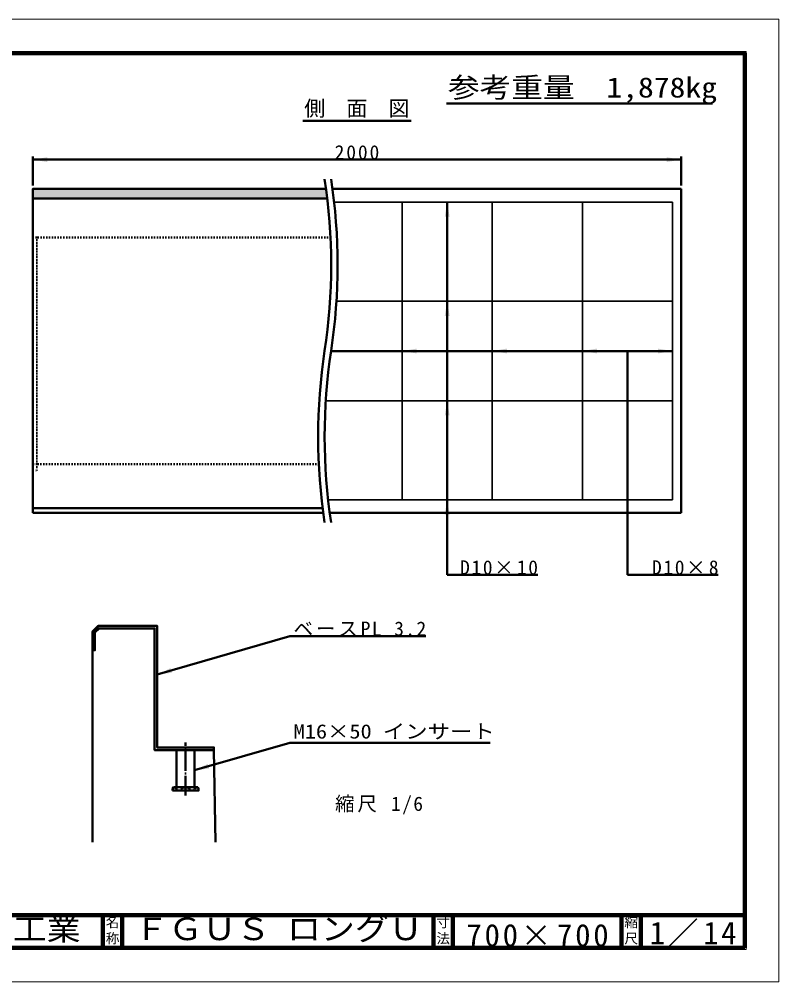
# Model space of a CAD drawing. Units: millimetres, scale not verified, with parts at other scales. Extents: x -2102 to 2102, y -1485 to 1485.
# Drawn here: x -240 to 2102, y -1485 to 1485 of the extents above; entities that cross this region are included whole.
import ezdxf
from ezdxf.enums import TextEntityAlignment as Align

# ---------------------------------------------------------------- set-up
doc = ezdxf.new("R2010")
doc.units = ezdxf.units.MM
doc.header["$LTSCALE"] = 5
doc.linetypes.add('DOTTED', pattern=[1.75, 0.25, -1.5])
doc.linetypes.add('LONG_DASHED_DOTTED', pattern=[15.25, 12, -1.5, 0.25, -1.5])
doc.layers.add('0-0_V-nasSTD', color=7, linetype='Continuous', lineweight=50)
doc.layers.add('0-1_0', color=7, linetype='Continuous', lineweight=50)
doc.styles.add('ＭＳ ゴシック', font='')
doc.styles.get('ＭＳ ゴシック').set_extended_font_data('MS Gothic')

msp = doc.modelspace()

# ---------------------------------------------------------------- linework, layer by layer
at = {"layer": '0-0_V-nasSTD'}
for p, q in [((-198.238, 1061.777), (-198.238, 971.777)), ((1801.762, 1051.777), (-198.238, 1051.777)), ((1801.762, 1061.777), (1801.762, 971.777)), ((706.053, 961.777), (-198.238, 961.777)), ((-198.238, 961.777), (-198.238, 931.777)), ((726.053, 961.777), (1801.762, 961.777)), ((1801.762, -38.223), (1801.762, 961.777)), ((-198.238, 931.777), (-198.238, -38.223)), ((709.821, 931.777), (-198.238, 931.777)), ((-198.238, 931.777), (709.821, 931.777)), ((1079.762, 920.777), (1079.762, -229.223)), ((1774.762, 461.277), (721.686, 461.277)), ((1635.762, 461.277), (1635.762, -229.223)), ((695.522, -23.223), (-198.238, -23.223)), ((697.471, -38.223), (-198.238, -38.223)), ((1801.762, -38.223), (717.471, -38.223)), ((1079.762, -229.223), (1359.762, -229.223)), ((1635.762, -229.223), (1915.762, -229.223)), ((2.728, -386.966), (-14.772, -404.466)), ((-14.772, -404.466), (-14.772, -1054.466)), ((593.982, -419.033), (185.228, -536.979)), ((593.982, -419.033), (1013.982, -419.033)), ((360.228, -761.966), (185.228, -761.966)), ((245.228, -879.966), (245.228, -769.966)), ((593.982, -747.702), (300.228, -832.466)), ((300.228, -879.966), (300.228, -769.966)), ((360.348, -769.966), (364.616, -1054.466)), ((593.982, -747.702), (1211.982, -747.702)), ((235.228, -884.966), (232.728, -890.089)), ((232.728, -894.966), (232.728, -889.966)), ((235.228, -884.966), (310.228, -884.966)), ((310.228, -884.966), (312.728, -889.966))]:
    msp.add_line(p, q, dxfattribs=at)
at = {"layer": '0-0_V-nasSTD', "lineweight": 35}
for p, q in [((731.072, 920.777), (1774.762, 920.777)), ((940.762, 920.777), (940.762, 1.777)), ((1218.762, 920.777), (1218.762, 1.777)), ((1496.762, 920.777), (1496.762, 1.777)), ((1774.762, 920.777), (1774.762, 1.777)), ((738.206, 614.777), (1774.762, 614.777)), ((705.255, 307.777), (1774.762, 307.777)), ((1774.762, 1.777), (712.563, 1.777))]:
    msp.add_line(p, q, dxfattribs=at)
at = {"layer": '0-0_V-nasSTD', "linetype": 'DOTTED'}
for p, q in [((719.715, 811.777), (-198.238, 811.777)), ((-185.738, 811.777), (-185.738, 92.777)), ((683.809, 111.777), (-198.238, 111.777)), ((-198.238, 92.777), (-185.738, 92.777))]:
    msp.add_line(p, q, dxfattribs=at)
at = {"layer": '0-0_V-nasSTD', "linetype": 'LONG_DASHED_DOTTED'}
msp.add_line((272.728, -909.966), (272.728, -746.966), dxfattribs=at)
at = {"layer": '0-0_V-nasSTD', "lineweight": 100}
for p, q in [((-1997.5, -1280), (1997.5, -1280)), ((17.5, -1280), (17.5, -1380)), ((77.5, -1280), (77.5, -1380)), ((1037.5, -1280), (1037.5, -1380)), ((1097.5, -1280), (1097.5, -1380)), ((1617.5, -1280), (1617.5, -1380)), ((1677.5, -1280), (1677.5, -1380)), ((-1997.5, -1380), (1997.5, -1380))]:
    msp.add_line(p, q, dxfattribs=at)
at = {"layer": '0-0_V-nasSTD', "lineweight": 18}
for points in [[(-2102.5, -1485), (-2102.5, 1485), (2102.5, 1485), (2102.5, -1485)], [(-2002.5, -1385), (-2002.5, 1385), (2002.5, 1385), (2002.5, -1385)]]:
    msp.add_lwpolyline(points, close=True, dxfattribs=at)
at = {"layer": '0-0_V-nasSTD', "lineweight": 100}
msp.add_lwpolyline([(1997.5, -1380), (1997.5, 1380), (-1997.5, 1380)], dxfattribs=at)
at = {"layer": '0-0_V-nasSTD'}
for points in [[(706.053, 961.777), (-198.238, 961.777), (-198.238, 931.777)], [(177.228, -394.966), (6.042, -394.966), (-6.772, -407.779), (-6.772, -461.966), (-14.772, -461.966)], [(2.728, -386.966), (185.228, -386.966), (185.228, -761.966)], [(177.228, -394.966), (177.228, -769.966), (360.348, -769.966)], [(232.728, -894.966), (312.728, -894.966), (312.728, -889.966)]]:
    msp.add_lwpolyline(points, dxfattribs=at)
msp.add_lwpolyline([(-6.772, -461.966), (-14.772, -461.966), (-14.772, -404.466), (2.728, -386.966), (185.228, -386.966), (185.228, -761.966), (360.228, -761.966), (360.348, -769.966), (177.228, -769.966), (177.228, -394.966), (6.042, -394.966), (-6.772, -407.779)], close=True, dxfattribs=at)
for centre, radius, start, end in [((-1043.863, 726.777), 1765.625, 351.36794, 8.63206), ((-1023.863, 726.777), 1765.625, 351.36794, 8.63206), ((2447.387, 196.777), 1765.625, 171.36794, 188.63206), ((2467.387, 196.777), 1765.625, 171.36794, 188.63206), ((232.728, -906.216), 21.25, 61.92751, 83.4286), ((240.228, -879.966), 5, 270, 0), ((241.166, -891.216), 4.062, 292.61986, 67.38014), ((264.291, -891.216), 4.062, 112.61986, 247.38014), ((272.728, -906.216), 21.25, 61.92751, 118.07249), ((281.166, -891.216), 4.062, 292.61986, 67.38014), ((305.228, -879.966), 5, 180, 270), ((304.291, -891.216), 4.062, 112.61986, 247.38014), ((312.728, -906.216), 21.25, 96.56708, 118.07249)]:
    msp.add_arc(centre, radius, start, end, dxfattribs=at)
for points in [[(-198.238, 1051.777), (-153.238, 1044.277), (-153.238, 1059.277)], [(1756.762, 1044.277), (1756.762, 1059.277), (1801.762, 1051.777)], [(-198.238, 931.777), (-198.238, 961.777), (706.053, 961.777)], [(-198.238, 931.777), (706.053, 961.777), (706.44, 958.876)], [(-198.238, 931.777), (706.44, 958.876), (706.949, 955.008)], [(-198.238, 931.777), (706.949, 955.008), (707.449, 951.139)], [(-198.238, 931.777), (707.449, 951.139), (707.941, 947.269)], [(-198.238, 931.777), (707.941, 947.269), (708.423, 943.397)], [(-198.238, 931.777), (708.423, 943.397), (708.898, 939.525)], [(-198.238, 931.777), (708.898, 939.525), (709.364, 935.651)], [(-198.238, 931.777), (709.364, 935.651), (709.821, 931.777)], [(1072.262, 875.777), (1079.762, 920.777), (1087.262, 875.777)], [(1072.262, 569.777), (1079.762, 614.777), (1087.262, 569.777)], [(940.762, 461.277), (985.762, 453.777), (985.762, 468.777)], [(1218.762, 461.277), (1263.762, 453.777), (1263.762, 468.777)], [(1496.762, 461.277), (1541.762, 453.777), (1541.762, 468.777)], [(1729.762, 453.777), (1729.762, 468.777), (1774.762, 461.277)], [(1072.262, 262.777), (1079.762, 307.777), (1087.262, 262.777)], [(1072.262, -43.223), (1079.762, 1.777), (1087.262, -43.223)], [(-14.772, -404.466), (-6.772, -407.779), (2.728, -386.966)], [(-14.772, -461.966), (-14.772, -404.466), (-6.772, -407.779)], [(-14.772, -461.966), (-6.772, -461.966), (-6.772, -407.779)], [(-6.772, -407.779), (2.728, -386.966), (6.042, -394.966)], [(2.728, -386.966), (6.042, -394.966), (177.228, -394.966)], [(2.728, -386.966), (177.228, -394.966), (185.228, -386.966)], [(177.228, -394.966), (185.228, -761.966), (185.228, -386.966)], [(177.228, -769.966), (177.228, -394.966), (185.228, -761.966)], [(185.228, -536.979), (226.385, -517.298), (230.544, -531.71)], [(177.228, -769.966), (185.228, -761.966), (360.348, -769.966)], [(185.228, -761.966), (360.228, -761.966), (360.348, -769.966)], [(300.228, -832.466), (341.385, -812.784), (345.544, -827.196)]]:
    msp.add_solid(points, dxfattribs=at)
at = {"layer": '0-1_0'}
for p, q in [((1078.036, 1224.753), (1898.036, 1224.753)), ((634.762, 1171.777), (968.762, 1171.777))]:
    msp.add_line(p, q, dxfattribs=at)

# ---------------------------------------------------------------- texts
at = {"layer": '0-0_V-nasSTD', "style": 'ＭＳ ゴシック'}
for s, height, width, p in [('参考重量\u30001,878kg', 62.32, 1.15, (1082.036, 1224.753)), ('M16×50 インサート', 43.99, 1.15, (605.982, -747.702)), ('株式会社船生コンクリート工業', 69.65, 1.1, (-1514.221, -1377.45)), ('ＦＧＵＳ ロングＵ', 69.65, 1.1, (115.75, -1377.53))]:
    msp.add_text(s, height=height, dxfattribs=dict(at, width=width)).set_placement(p, align=Align.BOTTOM_LEFT)
for s, height, p in [('側\u3000面\u3000図', 47.65, (638.758, 1171.777)), ('名', 30.79, (26.482, -1326.001)), ('寸', 30.79, (1046.482, -1326.001)), ('縮', 30.79, (1626.482, -1326.001)), ('称', 30.79, (26.476, -1375.99)), ('法', 30.79, (1046.476, -1375.99)), ('尺', 30.79, (1626.476, -1375.99))]:
    msp.add_text(s, height=height, dxfattribs=at).set_placement(p, align=Align.BOTTOM_LEFT)
at = {"layer": '0-0_V-nasSTD', "attachment_point": 7, "style": 'ＭＳ ゴシック'}
for s, insert, char_height in [('\\T1.2;2000', (732.656, 1051.777), 43.99), ('\\T1.17;D10×10', (1119.762, -229.223), 43.99), ('\\T1.17;D10×8', (1711.762, -229.223), 43.99), ('\\T1.15;ベースPL\\~3.2', (605.982, -419.033), 43.99), ('\\T1.15;縮尺\\~1/6', (733.944, -968.401), 43.99), ('\\T1.16;1／14', (1704.533, -1377.418), 69.65), ('\\T1.18;700×700', (1139.081, -1377.492), 69.65)]:
    msp.add_mtext(s, dxfattribs=dict(at, insert=insert, char_height=char_height))

doc.saveas('drawing.dxf')
